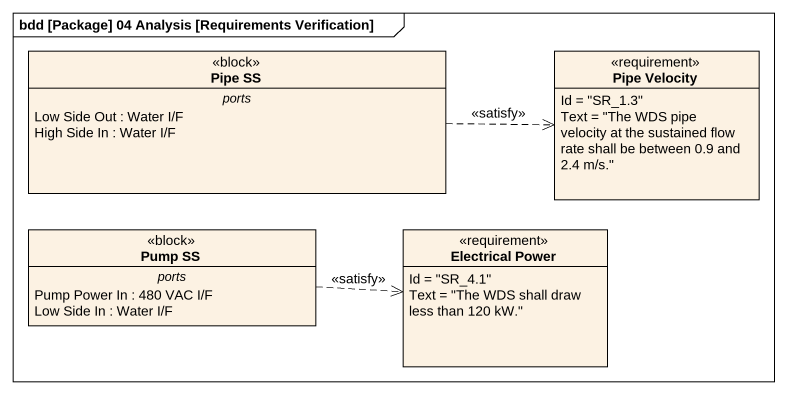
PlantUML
@startuml
mainframe bdd [Package] 04 Analysis [Requirements Verification]
hide circle
hide empty members
class "Pipe SS" as Pipe_SS <<block>> {
  -- ports --
  Low Side Out : Water I/F
  High Side In : Water I/F
}
class "Pipe Velocity" as Pipe_Velocity <<requirement>> {
  Id = "SR_1.3"
  Text = "The WDS pipe velocity at the sustained flow rate shall be between 0.9 and 2.4 m/s."
}
class "Pump SS" as Pump_SS <<block>> {
  -- ports --
  Pump Power In : 480 VAC I/F
  Low Side In : Water I/F
}
class "Electrical Power" as Electrical_Power <<requirement>> {
  Id = "SR_4.1"
  Text = "The WDS shall draw less than 120 kW."
}
Pipe_SS .right.> Pipe_Velocity : <<satisfy>>
Pump_SS .right.> Electrical_Power : <<satisfy>>
@enduml
